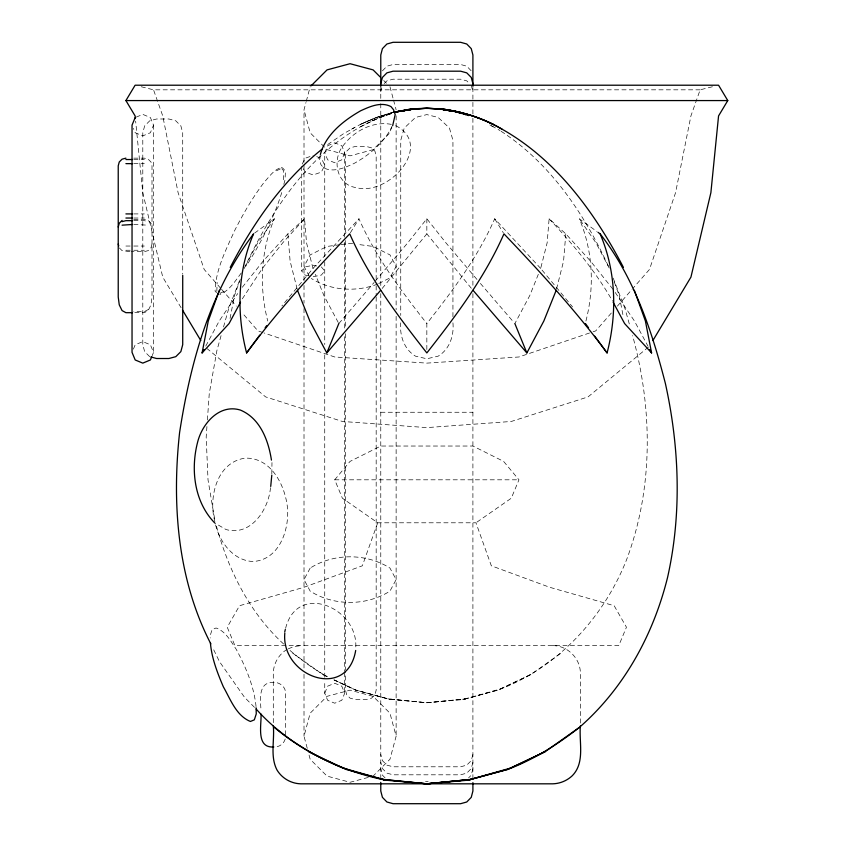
<?xml version="1.0" encoding="UTF-8"?>
<svg xmlns="http://www.w3.org/2000/svg" width="846" height="846" viewBox="0 0 846 846"><rect width="100%" height="100%" fill="white"/><g stroke="black" fill="none" stroke-linecap="round" stroke-linejoin="round"><path stroke-width="0.63" stroke-dasharray="4.23 3.17" d="M271.82 473.834L271.978 462.593M216.84 291.331L217.115 282.374M283.421 179.775L283.706 170.818L280.787 167.645C273.575 170.004 269.409 176.603 264.46 181.901C252.912 197.044 243.31 213.541 234.691 230.503C226.03 249.75 215.635 269.567 215.085 291.087L216.544 292.674M206.932 426.564L206.181 437.096L208.021 479.883L214.99 521.083M207.397 419.976L209.258 393.633L216.925 350.424L221.441 334.35M612.98 289.279L590.55 261.139L565.794 233.845L549.117 218.776L547.151 242.791L540.679 268.446L572.562 306.918M565.794 233.845L563.563 261.139L556.52 289.015M585.929 321.025C594.601 287.27 593.025 250.987 579.32 218.776L596.99 231.582M230.049 318.466L234.501 295.455L240.264 279.497M270.477 487.677C268.658 509.493 250.892 536.628 225.967 529.511L214.673 522.891M320.158 155.537L319.27 159.767L320.93 164.632L323.458 167.751C333.335 172.922 344.534 167.804 353.776 163.595C369.48 155.061 383.682 142.837 392.005 126.815M285.62 628.261C297.517 581.043 359.984 608.39 355.627 649.263M281.75 192.56C273.744 218.585 260.78 242.876 246.355 265.877M472.903 768.76L471.254 775.137L468.557 777.939M472.903 762.331L471.254 768.57L466.759 773.138L460.615 774.809L393.062 774.809L386.918 773.138L382.424 768.57L380.774 762.331M380.774 91.516L381.768 87.825M472.903 754.484L471.254 760.639L466.759 765.144L460.615 766.793L393.062 766.793L386.918 765.144L382.424 760.639L380.774 754.484M152.005 243.976L150.979 247.815L148.166 250.617L144.328 251.653L131.162 251.653M304.01 280.629L304.01 109.779L305.956 102.503M306.284 101.298L310.175 86.747M391.582 126.752L389.964 132.811L373.097 149.668L350.064 155.844L327.042 149.668L310.175 132.811L304.01 109.779M307.257 748.34L304.01 736.221L310.175 713.189L327.042 696.332L350.064 690.156L373.097 696.332L389.964 713.189L396.129 736.221L389.964 759.253L373.097 776.11M283.822 184.333L285.007 179.997L285.451 171.061L282.532 167.889L280.787 167.645M223.534 326.937L228.748 308.399L240.021 279.339M254.604 233.094L274.358 218.776C260.653 250.987 259.077 287.27 267.748 321.025M712.417 86.747L700.139 89.824L690.928 115.923L675.573 192.687L649.474 269.462L632.998 288.285M377.707 522.796L362.352 565.794L304.01 587.283L239.524 605.715L227.236 627.203L234.913 645.635L618.764 645.635L626.442 627.203L614.154 605.715L549.667 587.283L491.325 565.794L475.97 522.796L377.707 522.796L342.397 498.231L334.72 479.809L350.064 461.387L380.774 446.032L472.903 446.032L503.603 461.387L518.958 479.809L511.28 498.231L475.97 522.796M538.32 274.315L529.818 295.455L514.865 323.574M136.28 117.086L142.794 114.39L150.387 117.531L153.538 125.134L150.387 132.737L142.794 135.878L135.191 132.737L133.393 128.391M133.393 349.112L135.191 344.777L142.794 341.625L150.387 344.777L153.538 352.37L152.195 355.627M324.737 256.581L324.737 152.766L327.656 145.713L334.72 142.794L341.773 145.713L344.692 152.766L344.692 237.155M344.692 152.766L341.773 159.831L334.72 162.749L327.656 159.831L324.737 152.766M285.218 739.002C283.96 743.581 279.582 746.944 274.834 746.965M324.737 693.234L327.656 686.169L334.72 683.251L341.773 686.169L344.692 693.234L341.773 700.287L334.72 703.206L327.656 700.287L324.737 693.234L324.737 681.59M244.251 268.446C274.305 203.326 320.676 135.254 392.586 113.216M540.679 268.446L494.699 218.776C477.884 257.131 452.547 290.813 426.839 323.574L426.839 350.392M302.265 164.039L305.078 158.287L313.221 155.421M245.477 266.109L257.755 242.791L274.358 218.776M205.758 346.099L219.241 320.994L237.684 293.573M242.337 298.839L262.334 268.446L282.765 242.791L304.56 218.776L306.527 242.791L312.999 268.446L281.919 305.871M350.381 232.766L358.979 218.776C375.793 257.131 401.131 290.813 426.839 323.574M241.216 273.068C235.177 281.073 229.435 290.654 219.759 294.514M476.964 279.444L445.884 242.791L426.839 218.776L407.783 242.791L374.99 281.454M426.839 218.776L426.839 233.845L381.514 289.279M242.305 287.27L263.127 261.139L287.883 233.845L304.56 218.776M308.568 275.785L305.078 275.066L301.705 270.995L305.078 266.924L313.221 265.242L316.711 265.961M338.812 323.574L374.133 282.448M611.33 313.041L595.732 330.881L590.783 332.563M617.4 306.115L632.131 289.269M312.999 268.446L358.979 218.776M382.424 70.863L386.918 66.2L393.062 64.486L460.615 64.486L466.759 66.2L471.254 70.863M334.382 680.025L355.785 690.093L389.287 699.251L426.839 702.751L462.878 699.568L497.892 690.093C557.324 667.991 603.335 618.183 626.548 559.798C653.44 488.354 652.689 408.618 632.575 335.587M384.221 83.564L386.918 80.856L393.062 79.207L460.615 79.207L466.759 80.856L469.456 83.564M648.459 347.061L588.055 396.901L511.28 421.467L426.839 427.611L342.397 421.467L265.623 396.901L207.228 348.721M287.122 649.337C278.778 654.339 273.459 663.539 273.3 673.268L273.3 723.277M530.886 674.526L497.892 690.093L462.878 699.568L500.747 688.834L530.886 674.526L560.94 653.197M327.688 144.539L343.677 133.594L354.421 127.63M351.576 129.205C364.182 121.835 377.876 116.41 391.984 112.698M360.608 126.689L378.807 117.88L392.269 113.301L382.519 116.336L367.978 122.585M148.166 309.615L144.328 311.624L133.795 311.624M377.591 284.087C356.473 292.261 330.701 290.738 311.307 278.471M378.722 283.526L389.964 277.911L396.129 266.395L389.964 254.879L373.097 246.45L357.742 244.388M276.515 170.765L282.532 167.889M220.013 293.308L224.021 291.384M288.232 648.871L293.784 646.577L300.933 645.635M589.535 332.986L518.958 356.98L426.839 363.124L334.72 356.98L264.132 332.986M392.227 112.603L376.481 117.446L359.962 124.542L376.481 117.446L393.168 112.349M368.253 777.411L350.064 782.286L327.042 776.11L310.175 759.253L308.875 754.399M313.221 276.758L321.364 275.066L324.737 270.995L321.364 266.924M390.334 113.131L392.756 112.645M339.838 244.727L327.042 246.45L310.175 254.879L304.01 266.395L310.175 277.911M341.118 244.557L350.064 243.362L352.623 243.701M462.498 699.251L465.374 698.912L426.839 702.751L388.303 698.912L426.839 702.751L459.315 699.568M141.261 86.747L153.538 89.824L700.139 89.824M133.795 158.149L144.328 158.149L148.166 159.175L150.979 161.988L152.005 165.827L152.005 297.02L150.979 304.835L148.166 310.577L144.328 312.682L133.795 312.682M133.795 159.524L144.328 159.524M133.795 163.638L144.328 163.638M133.795 213.911L144.328 213.911M133.795 218.035L144.328 218.035M133.795 219.41L144.328 219.41L148.166 220.436L150.979 223.249L152.005 227.088M133.795 220.669L144.328 220.669L148.166 221.62M133.795 224.476L148.166 225.173M125.906 246.038L132.484 246.038M133.795 246.038L144.328 246.038M125.906 250.247L132.484 250.247M133.795 250.247L144.328 250.247M129.85 251.653L122.067 250.617L119.254 247.815M380.774 412.256L472.903 412.256M334.72 479.809L518.958 479.809M425.538 781.514L428.139 781.514M391.18 699.251L394.363 699.568M391.296 124.351C372.959 120.925 354.188 130.908 343.37 145.406C331.759 159.344 336.285 184.84 356.06 187.579C389.223 196.875 435.912 143.672 393.644 124.648M552.745 645.635C567.529 645.54 580.472 658.474 580.377 673.268L580.377 723.277M262.894 332.563L257.945 330.881L242.347 313.041M316.711 156.647L321.364 158.287L324.737 165.192L321.364 172.098L313.221 174.953L305.078 172.098L303.386 168.64M333.853 679.867L355.785 690.093L390.799 699.568L355.785 690.093L334.572 680.089M290.009 650.447C301.525 660.324 314.236 669.429 327.508 676.747M292.737 653.197L322.791 674.526L327.434 676.726M322.791 674.526L328.089 677.17M491.621 125.885L500.028 130.548M489.908 124.933L493.07 126.689M501.107 131.289C551.042 163.648 585.146 215.127 609.427 268.446L595.922 242.791L579.32 218.776M383.746 80.539L386.411 83.204M149.7 356.663L144.645 351.608L142.794 344.692L142.794 132.811L144.645 125.906L149.7 120.841L156.605 118.99L168.893 118.99L175.799 120.841L180.864 125.906L182.715 132.811L182.715 274.051M283.643 644.018C249.02 612.24 227.542 568.586 215.772 523.579M254.477 707.341L244.494 697.252L219.474 661.625L212.558 647.423M385.12 777.939L382.424 775.137L380.774 768.76M549.117 218.776C572.805 244.082 595.351 270.868 612.546 301.081M220.679 288.285L204.203 269.462L178.104 192.687L162.749 115.923L153.538 89.824M221.546 289.269L236.277 306.115M480.412 283.452L514.03 322.612M471.317 288.275L426.839 233.845M615.254 292.483L634.437 320.994L647.92 346.099M494.699 218.776L503.296 232.766M181.097 307.722L162.749 277.139L142.794 192.687L135.635 121.126M338.22 322.453L323.859 295.455L315.357 274.315M613.181 278.123L624.93 308.399L630.143 326.937M614.302 281.951L619.177 295.455L623.386 317.187M471.254 85.361L472.903 91.516M389.964 86.747L393.21 98.876M393.527 100.082L396.129 109.779M297.158 289.015L290.115 261.139L287.883 233.845M214.873 521.802C208.264 497.808 216.639 462.085 245.224 458.141C271.344 457.369 285.409 485.784 287.545 508.446C289.195 530.812 278.789 560.158 252.827 561.511C232.608 560.401 219.114 541.334 215.106 523.008M256.052 706.547C253.99 686.265 245.816 667.05 236.193 649.252C230.736 641.289 225.829 631.338 216.058 627.975L212.113 629.593L210.178 635.558L210.252 638M472.903 87.55L472.903 116.907M472.903 118.229L472.903 285.842M472.903 293.615L472.903 781.894M452.938 316.711L452.938 140.32L449.448 128.074L438.143 117.435L426.839 114.591L415.534 117.435L404.229 128.074L400.74 140.32L400.74 315.431M452.938 322.844C454.154 335.555 449.564 349.377 438.143 356.177L426.839 358.778L415.534 356.177C404.113 349.377 399.524 335.555 400.74 322.844M396.129 115.796L396.129 309.71M396.129 316.288L396.129 736.221M380.774 86.768L380.774 99.944M380.774 103.698L380.774 287.132M380.774 293.615L380.774 783.058M376.174 279.571L376.174 155.844L374.937 151.233L371.563 147.86L366.963 146.633L354.675 146.633L350.064 147.86L346.701 151.233L345.464 155.844L345.464 234.088M376.174 285.821L376.174 295.814M376.174 297.062L376.174 690.156L374.937 694.767L371.563 698.14L366.963 699.367L354.675 699.367L350.064 698.14L346.701 694.767L345.464 690.156L345.464 671.079M345.464 240.571L345.464 328.555M345.464 333.758L345.464 669.821M344.692 242.4L344.692 330.099M344.692 336.676L344.692 671.396M344.692 672.655L344.692 693.234M324.737 261.784L324.737 344.555M324.737 354.844L324.737 677.762M304.01 285.451L304.01 303.132M304.01 308.568L304.01 669.049M304.01 674.209L304.01 736.221M301.705 166.482L301.705 270.995M285.578 734.92L285.578 693.234C285.705 686.095 278.429 681.316 271.767 682.479C257.903 683.05 260.505 701.027 261.012 710.164M153.538 125.134L153.538 352.37M310.175 568.089L304.01 579.605L310.175 591.121C333.863 606.17 366.265 606.17 389.964 591.121L396.129 579.605L389.964 568.089C366.265 553.051 333.863 553.051 310.175 568.089"/><path stroke-width="1.27" d="M271.799 475.082L270.72 486.408M210.834 643.869C177.396 579.277 171.791 503.878 179.595 432.549C190.424 362.5 210.03 291.056 253.567 233.845C237.462 271.386 236.404 313.686 246.598 352.941C277.869 310.651 313.454 271.852 349.726 233.845C368.824 277.425 397.631 315.717 426.839 352.941C456.047 315.717 484.843 277.425 503.952 233.845C540.213 271.852 575.809 310.651 607.079 352.941C617.273 313.686 616.216 271.386 600.11 233.845L598.027 232.333M240.528 302.212L229.055 323.574L202.088 352.941L208.275 320.994L219.347 290.284M320.38 154.48C325.678 134.599 343.476 120.597 360.671 110.773C369.924 106.554 381.112 101.446 391 106.607L393.527 109.726L395.188 114.591L392.65 125.758M284.753 631.803L285.335 629.445M355.69 650.458C347.04 701.302 280.629 676.324 284.827 632.988M380.774 83.669L382.424 77.43L386.918 72.862L393.062 71.191L460.615 71.191L466.759 72.862L471.254 77.43L472.903 83.669M118.229 227.088L119.254 223.249L122.067 220.436M556.203 290.284L543.851 320.994L526.868 352.941L473.009 290.284M297.475 290.284L309.826 320.994L326.81 352.941L338.812 323.574M135.191 117.531L132.039 125.134L132.039 352.37L135.191 359.973L142.794 363.124L150.387 359.973L151.741 356.716M202.088 352.941L203.918 349.514M230.239 267.41C253.261 223.048 282.522 180.79 321.829 149.33M135.371 118.525L135.117 115.923L125.906 100.568L135.117 85.213L718.561 85.213L727.772 100.568L718.561 115.923L710.883 192.687L690.928 277.139L652.869 340.568M246.598 352.941L259.733 335.111M265.136 327.772L266.68 325.678M326.81 352.941L380.668 290.284M256.296 709.181C279.751 735.586 310.471 754.463 342.852 768.009L385.882 780.202L426.839 783.819L467.796 780.202L507.579 769.437C533.847 759.602 557.218 744.66 579.235 727.518C624.031 688.485 653.398 634.669 667.579 577.374C681.908 513.554 679.401 447.09 665.379 383.45C651.822 330.606 634.088 277.372 600.11 233.845M311.064 85.858L327.042 69.89L350.064 63.714L373.097 69.89L380.203 76.986M545.067 751.745L507.579 769.437L467.796 780.202L510.825 768.009L545.067 751.745L579.235 727.518M125.906 158.149L122.067 159.175L119.254 161.988L118.229 165.827L118.229 297.02L119.254 304.835L122.067 310.577L125.906 312.682L132.484 312.682M122.067 221.62L125.906 220.669L132.484 220.669M394.257 112.106L415.016 108.848M397.208 111.852L399.122 111.429M395.209 112.148L411.611 109.092L393.168 112.349M400.962 111.281L413.44 108.986L400.084 111.228L413.44 108.986M394.448 112.106L408.544 109.472L407.391 109.684L426.839 108.246L440.269 108.933M122.067 225.173L132.484 224.476M400.084 111.228L411.547 109.324M407.391 109.684L413.472 109.145M426.839 783.819L470.619 779.462L426.839 783.819L383.058 779.462L426.839 783.819L463.745 780.202M411.642 109.271L415.428 108.986M413.863 109.092L417.364 108.848M416.063 108.933L426.839 108.246L437.604 108.933M413.408 108.933C444.139 106.247 475.494 113.692 502.101 129.205M125.906 100.568L727.772 100.568M125.906 159.524L132.484 159.524M125.906 163.638L132.484 163.638M125.906 213.911L132.484 213.911M125.906 218.035L132.484 218.035M273.808 746.965C255.629 748.308 261.689 724.504 261.012 714.077M436.314 108.848L439.814 109.092M438.249 108.986L442.035 109.271M438.662 108.848L446.286 109.684L440.206 109.145M442.13 109.324L452.705 111.281L440.237 108.986L453.593 111.228L440.237 108.986M453.593 111.228L441.675 109.145L452.769 111.175L442.934 109.324L443.949 109.515M454.556 111.429L465.723 114.591M150.852 356.97L156.605 358.514L168.893 358.514L175.799 356.663L180.864 351.608L182.715 344.692L182.715 275.331M456.47 111.852L460.139 112.973M463.841 114.062L468.716 115.585M493.715 124.542C477.451 116.685 460.044 111.164 442.067 109.092L463.344 113.131L445.133 109.472C463.619 112.243 481.744 118.017 498.146 127.016M308.61 751.745L346.099 769.437L385.882 780.202C344.999 772.049 306.506 754.251 274.442 727.518M499.256 127.63C555.304 158.139 594.484 211.881 623.439 267.41M634.32 290.284L645.403 320.994L651.589 352.941L624.623 323.574L613.149 302.212M214.673 522.891C193.819 501.424 190.329 468.346 198.07 440.449C203.252 422.492 219.949 403.828 240.349 410.056C260.177 418.315 268.394 440.343 271.45 460.118M585.453 323.574L588.541 327.772M594.717 336.158L607.079 352.941M182.461 309.985L200.809 340.568M649.76 349.514L651.589 352.941M514.865 323.574L526.868 352.941M118.229 243.976L118.736 245.89M256.084 707.764L256.264 713.887L254.339 719.84L250.395 721.469C236.129 715.621 230.461 699.23 223.365 686.846C217.369 672.803 211.712 658.209 210.4 642.897M580.377 725.91C578.875 742.291 585.284 762.479 572.287 775.719C566.979 780.731 560.031 783.608 552.745 783.819L300.933 783.819C291.204 783.65 282.014 778.341 277.002 769.997C269.937 756.43 274.728 740.451 273.3 725.91M472.903 86.324L472.903 54.99L471.254 48.645L466.759 44.003L460.615 42.3L393.062 42.3L386.918 44.003L382.424 48.645L380.774 54.99L380.774 86.324M472.903 782.624L472.903 791.01L471.254 797.355L466.759 801.997L460.615 803.7L393.062 803.7L386.918 801.997L382.424 797.355L380.774 791.01L380.774 782.624"/></g></svg>
